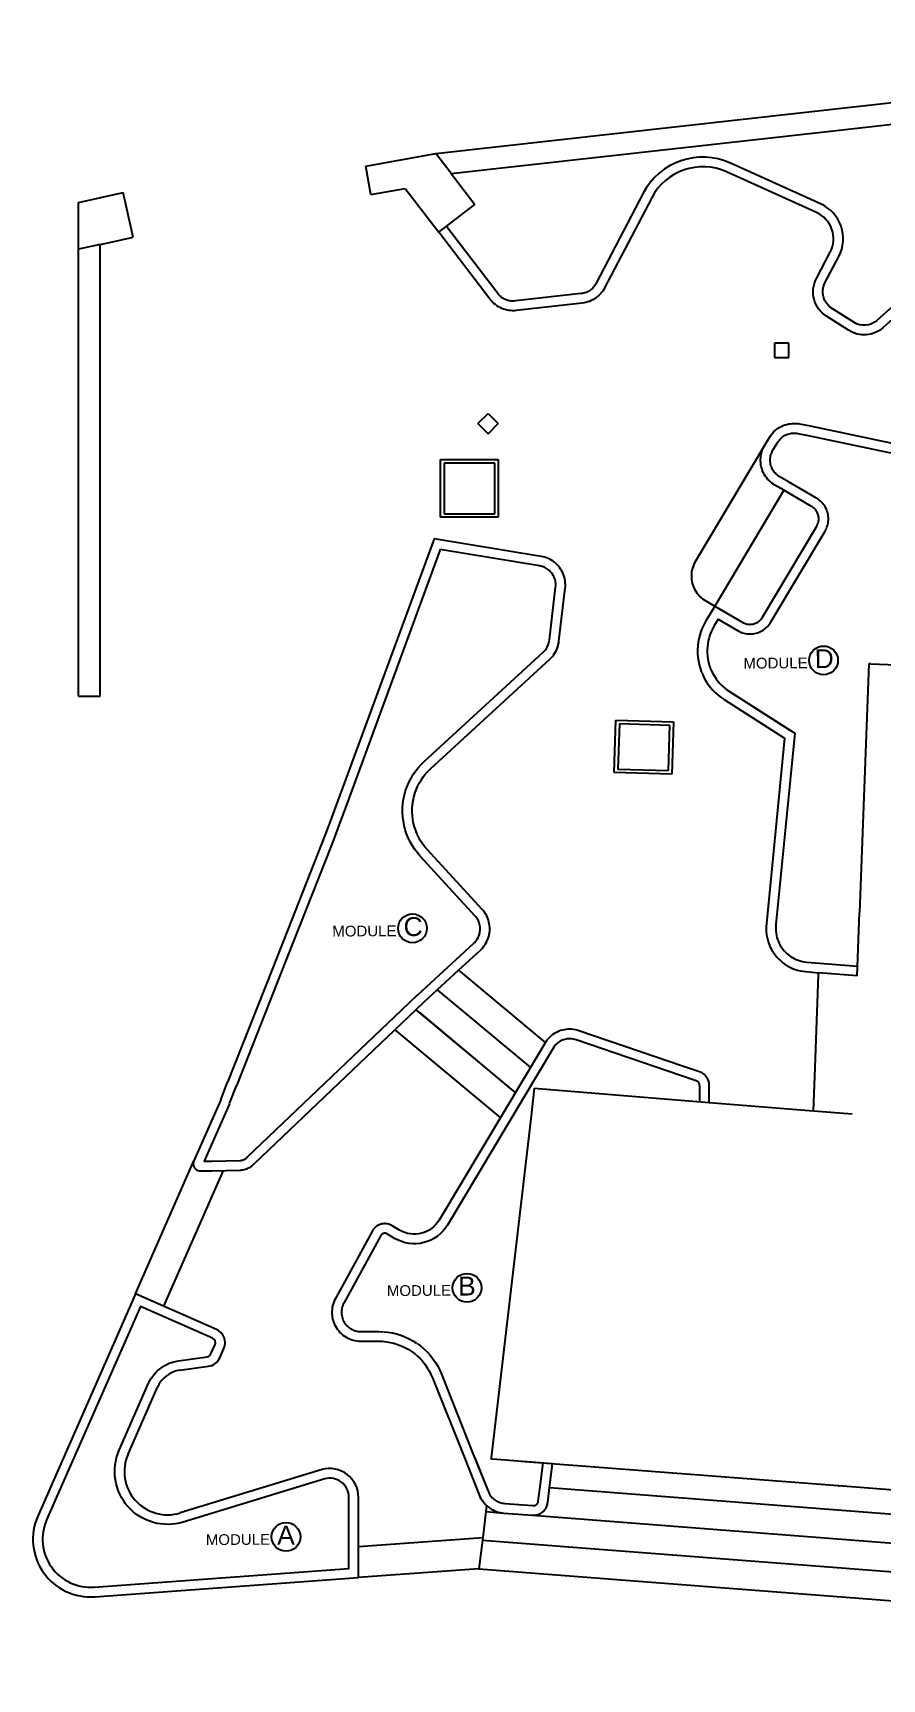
# Model space of a CAD drawing. Header units: inches. Extents: x 438 to 4290, y 203 to 1969.
# Drawn here: x 3495 to 3848, y 1216 to 1901 of the extents above; entities that cross this region are included whole.
import ezdxf

# ---------------------------------------------------------------- set-up
doc = ezdxf.new("R2010")
doc.units = ezdxf.units.IN
doc.layers.add('MODULE', color=3, linetype='Continuous')
doc.styles.get("Standard").update_dxf_attribs({"font": 'arial.ttf'})

msp = doc.modelspace()

# ---------------------------------------------------------------- linework, layer by layer
for p, q in [((3662.46187, 1850.56884), (4111.20638, 1900.78403)), ((3633.22953, 1845.31817), (3662.46187, 1850.56884)), ((3668.84966, 1842.22747), (3662.46187, 1850.56884)), ((3635.351, 1833.50719), (3633.22953, 1845.31817)), ((3668.84966, 1842.22747), (3678.70075, 1829.36362)), ((3513.76169, 1830.20171), (3532.34723, 1834.29515)), ((3513.76169, 1810.74633), (3513.76169, 1830.20171)), ((3533.83694, 1827.53139), (3532.34723, 1834.29515)), ((3635.351, 1833.50719), (3649.63198, 1836.07232)), ((3649.63198, 1836.07232), (3663.61589, 1817.8117)), ((3536.434, 1815.73987), (3533.83694, 1827.53139)), ((3663.61589, 1817.8117), (3676.31893, 1827.53963)), ((3676.31893, 1827.53963), (3678.70075, 1829.36362)), ((3522.76169, 1812.72857), (3513.76169, 1810.74633)), ((3513.76169, 1635.07195), (3513.76169, 1810.74633)), ((3522.76169, 1812.72857), (3527.92413, 1813.86558)), ((3522.76169, 1744.93587), (3522.76169, 1812.72857)), ((3527.92413, 1813.86558), (3536.434, 1815.73987)), ((3522.76169, 1675.01385), (3522.76169, 1744.93587)), ((3799.2055, 1729.0804), (3770.41519, 1680.84602)), ((3807.15637, 1710.41741), (3778.46426, 1662.13602)), ((3661.62643, 1690.08881), (3661.63134, 1690.08801)), ((3769.69523, 1679.43606), (3769.40654, 1678.69855)), ((3770.03193, 1680.15293), (3769.69523, 1679.43606)), ((3770.41519, 1680.84602), (3770.03193, 1680.15293)), ((3522.76169, 1659.70264), (3522.76169, 1675.01385)), ((3768.75392, 1675.60732), (3768.7197, 1674.81204)), ((3768.7197, 1674.81204), (3768.73804, 1674.02426)), ((3768.73804, 1674.02426), (3768.73789, 1674.02025)), ((3768.73789, 1674.02025), (3768.80843, 1673.2354)), ((3768.84011, 1676.39461), (3768.75392, 1675.60732)), ((3768.80843, 1673.2354), (3768.80828, 1673.23139)), ((3768.80828, 1673.23139), (3768.9307, 1672.45289)), ((3768.97805, 1677.17451), (3768.84011, 1676.39461)), ((3768.9307, 1672.45289), (3768.93055, 1672.44888)), ((3768.93055, 1672.44888), (3769.10432, 1671.68016)), ((3769.16714, 1677.9436), (3768.97805, 1677.17451)), ((3769.40654, 1678.69855), (3769.16714, 1677.9436)), ((3769.10432, 1671.68016), (3769.10417, 1671.67615)), ((3769.10417, 1671.67615), (3769.32853, 1670.92056)), ((3769.32853, 1670.92056), (3769.32838, 1670.91655)), ((3769.32838, 1670.91655), (3769.60236, 1670.17741)), ((3769.60236, 1670.17741), (3769.60221, 1670.1734)), ((3769.60236, 1670.17741), (3769.92462, 1669.45393)), ((3769.92462, 1669.45393), (3770.2939, 1668.7533)), ((3770.2939, 1668.7533), (3770.70859, 1668.07854)), ((3770.70859, 1668.07854), (3771.16688, 1667.43261)), ((3771.16688, 1667.43261), (3771.66679, 1666.81832)), ((3771.66664, 1666.81431), (3772.20598, 1666.23433)), ((3771.66679, 1666.81832), (3772.20613, 1666.23834)), ((3772.20598, 1666.23433), (3772.7824, 1665.69119)), ((3772.20613, 1666.23834), (3772.78255, 1665.6952)), ((3772.78255, 1665.6952), (3773.39355, 1665.19127)), ((3773.39355, 1665.19127), (3774.03645, 1664.72874)), ((3522.76169, 1624.72857), (3522.76169, 1659.70264)), ((3774.03645, 1664.72874), (3774.70847, 1664.30962)), ((3774.70847, 1664.30962), (3778.46426, 1662.13602)), ((3778.46426, 1662.13602), (3778.46245, 1662.13297)), ((3842.56118, 1638.13001), (3842.56106, 1638.12661)), ((3843.1827, 1638.10692), (3842.56118, 1638.13001)), ((3513.76169, 1624.72857), (3513.76169, 1635.07195)), ((3513.76169, 1624.72857), (3522.76169, 1624.72857)), ((3807.51317, 1607.207), (3807.51355, 1607.21086)), ((3679.5986, 1523.48654), (3680.02024, 1524.25819)), ((3680.02024, 1524.25819), (3680.22479, 1524.71712)), ((3680.22479, 1524.71712), (3680.40012, 1525.18798)), ((3680.40012, 1525.18798), (3680.54554, 1525.66892)), ((3680.54554, 1525.66892), (3680.68923, 1526.28042)), ((3671.90677, 1510.60618), (3707.96562, 1480.4725)), ((3820.03839, 1466.38573), (3821.61208, 1508.74783)), ((3821.61208, 1508.74783), (3821.64302, 1509.58087)), ((3821.64302, 1509.58087), (3821.64317, 1509.58488)), ((3662.99324, 1502.41651), (3701.73126, 1470.04389)), ((3654.14511, 1494.17908), (3695.49665, 1459.61489)), ((3656.75149, 1496.76882), (3656.76403, 1496.77717)), ((3655.45187, 1493.08329), (3694.18989, 1460.71068)), ((3645.40218, 1485.85021), (3689.26345, 1449.18823)), ((3708.182, 1480.83445), (3707.96562, 1480.4725)), ((3572.90851, 1456.65758), (3575.7775, 1463.94136)), ((3576.63021, 1455.19165), (3579.4992, 1462.47543)), ((3703.34566, 1461.45789), (3702.01364, 1449.99983)), ((3819.50685, 1452.07711), (3820.03839, 1466.38573)), ((3776.1845, 1455.57568), (3819.50685, 1452.07711)), ((3819.50685, 1452.07711), (3835.58685, 1450.77855)), ((3537.43235, 1375.86026), (3561.75658, 1431.25894)), ((3573.98896, 1427.27332), (3549.05885, 1370.75534)), ((3572.51614, 1349.25277), (3574.2279, 1353.15133)), ((3829.82339, 1295.95485), (3697.73086, 1306.13701)), ((3709.76594, 1295.21657), (4276.10654, 1251.52401)), ((3829.82339, 1295.95485), (3829.82299, 1295.94412)), ((3829.83661, 1295.95383), (3829.82299, 1295.94412)), ((3829.82299, 1295.94412), (3830.09292, 1295.93407)), ((3830.09292, 1295.93407), (3829.82339, 1295.95485)), ((4069.72031, 1277.46275), (3830.09292, 1295.93407)), ((3683.24036, 1285.22733), (3681.92217, 1274.49969)), ((3683.54857, 1287.73558), (3683.24036, 1285.22733)), ((3683.24036, 1285.22733), (3690.69271, 1284.65239)), ((3702.58354, 1283.73503), (4275.65979, 1239.52282)), ((3630.22668, 1270.7273), (3681.92217, 1274.49969)), ((3681.77534, 1273.3047), (3680.31031, 1261.38206)), ((3681.92217, 1274.49969), (3681.77534, 1273.3047)), ((3681.77534, 1273.3047), (4275.21303, 1227.52163)), ((3680.31031, 1261.38206), (3630.22668, 1257.79509)), ((3680.31031, 1261.38206), (4274.76627, 1215.52044))]:
    msp.add_line(p, q)
at = {"color": 252, "true_color": 0x939598}
for p, q in [((3803.33863, 1771.69289), (3803.33863, 1765.69289)), ((3809.33863, 1771.69289), (3803.33863, 1771.69289)), ((3809.33863, 1765.69289), (3809.33863, 1771.69289)), ((3803.33863, 1765.69289), (3809.33863, 1765.69289)), ((3679.91679, 1738.14631), (3684.15944, 1742.38895)), ((3684.15944, 1742.38895), (3688.40208, 1738.14631)), ((3679.91679, 1738.14631), (3684.15944, 1733.90367)), ((3684.15944, 1733.90367), (3688.40208, 1738.14631)), ((3664.40208, 1699.14631), (3664.40208, 1723.14631)), ((3664.40208, 1723.14631), (3688.40208, 1723.14631)), ((3686.90208, 1721.64631), (3665.90208, 1721.64631)), ((3665.90208, 1721.64631), (3665.90208, 1700.64631)), ((3686.90208, 1700.64631), (3686.90208, 1721.64631)), ((3688.40208, 1723.14631), (3688.40208, 1699.14631)), ((3665.90208, 1700.64631), (3686.90208, 1700.64631)), ((3688.40208, 1699.14631), (3664.40208, 1699.14631)), ((3736.62795, 1592.91563), (3737.30972, 1614.71438)), ((3737.30972, 1614.71438), (3761.29799, 1613.96413)), ((3738.7621, 1613.16822), (3738.17411, 1594.36801)), ((3759.75184, 1612.51176), (3738.7621, 1613.16822)), ((3759.16385, 1593.71154), (3759.75184, 1612.51176)), ((3761.29799, 1613.96413), (3760.61622, 1592.16538)), ((3760.61622, 1592.16538), (3736.62795, 1592.91563)), ((3738.17411, 1594.36801), (3759.16385, 1593.71154))]:
    msp.add_line(p, q, dxfattribs=at)
for points in [[(4036.1232, 1883.32594), (4019.24081, 1842.55164, -0.315247358), (4011.50303, 1837.61954), (3960.69564, 1839.82098, -0.160514719), (3956.01204, 1841.59255), (3944.2781, 1851.07999, 0.36775382), (3923.55217, 1850.56432), (3845.92278, 1781.13706, -0.336846354), (3836.27297, 1780.36476), (3827.08165, 1786.25552, -0.388514656), (3824.30772, 1796.69525), (3830.05131, 1807.68944, 0.430967693), (3822.46068, 1829.67761), (3785.05692, 1846.58618)], [(3785.05692, 1846.58618, 0.397655593), (3748.70569, 1834.0372), (3729.1329, 1796.57169), (3728.84449, 1796.06092), (3728.55913, 1795.62462), (3728.24595, 1795.20784), (3727.90628, 1794.81234), (3727.54157, 1794.43982), (3727.15336, 1794.09185), (3726.74331, 1793.76991), (3726.31315, 1793.47537), (3725.86472, 1793.20948), (3725.39992, 1792.97336), (3724.92072, 1792.76804), (3724.42917, 1792.59436), (3723.92734, 1792.45308), (3723.41737, 1792.3448), (3722.83688, 1792.2606), (3695.50974, 1789.20265), (3694.9331, 1789.15684), (3694.41903, 1789.14913), (3693.90552, 1789.17446), (3693.39471, 1789.23273), (3692.88869, 1789.32371), (3692.38956, 1789.44701), (3691.89939, 1789.60212), (3691.4202, 1789.7884), (3690.95396, 1790.00509), (3690.50261, 1790.25128), (3690.06802, 1790.52596), (3689.65196, 1790.828), (3689.25617, 1791.15615), (3688.88229, 1791.50905), (3688.53185, 1791.88524), (3688.16557, 1792.33296), (3666.79165, 1820.24368)], [(3711.51971, 1478.62211), (3667.21631, 1404.51311, -0.414213562), (3645.27335, 1398.98984), (3642.26265, 1400.78969), (3642.09799, 1400.88122), (3642.09311, 1400.88355), (3641.98467, 1400.9352), (3641.97706, 1400.93826), (3641.97502, 1400.93923), (3641.95608, 1400.94668), (3641.86819, 1400.98196), (3641.85773, 1400.98542), (3641.85337, 1400.98713), (3641.82601, 1400.99589), (3641.749, 1401.02132), (3641.7356, 1401.02482), (3641.72886, 1401.02698), (3641.69759, 1401.03478), (3641.62757, 1401.05311), (3641.61118, 1401.05632), (3641.602, 1401.0586), (3641.56904, 1401.06456), (3641.50439, 1401.07721), (3641.48497, 1401.07976), (3641.47335, 1401.08186), (3641.43999, 1401.08566), (3641.37994, 1401.09353), (3641.35749, 1401.09505), (3641.34338, 1401.09666)]]:
    msp.add_lwpolyline(points, format="xyb")
for points in [[(3824.57854, 1703.17343), (3824.33217, 1703.61649), (3823.98972, 1704.14973), (3823.61419, 1704.66022), (3823.20708, 1705.14589), (3822.77003, 1705.60482), (3822.3048, 1706.03514), (3821.81324, 1706.43514), (3821.29735, 1706.8032), (3820.81643, 1707.10226), (3809.16689, 1713.87542), (3805.54323, 1715.98225), (3805.06024, 1716.2839), (3804.64879, 1716.57862), (3804.2568, 1716.89878), (3803.88584, 1717.24309), (3803.5374, 1717.61017), (3803.21288, 1717.99855), (3802.91358, 1718.40669), (3802.64068, 1718.83293), (3802.39529, 1719.27558), (3802.1784, 1719.73287), (3801.99085, 1720.20296), (3801.83342, 1720.68397), (3801.70673, 1721.17398), (3801.61128, 1721.67102), (3801.54746, 1722.17309), (3801.51552, 1722.6782), (3801.5156, 1723.18432), (3801.54768, 1723.68943), (3801.61165, 1724.19149), (3801.70725, 1724.68849), (3801.83409, 1725.17846), (3801.99167, 1725.65943), (3802.17935, 1726.12946), (3802.39638, 1726.58668), (3802.67262, 1727.08464), (3804.57445, 1730.2709), (3804.887, 1730.7582), (3805.19206, 1731.17255), (3805.52314, 1731.56643), (3805.87886, 1731.9382), (3806.25774, 1732.28633), (3806.65823, 1732.60938), (3807.07866, 1732.90601), (3807.51729, 1733.17499), (3807.97232, 1733.4152), (3808.44184, 1733.62567), (3808.92393, 1733.8055), (3809.41658, 1733.95397), (3809.91776, 1734.07045), (3810.4254, 1734.15446), (3810.93738, 1734.20566), (3811.4516, 1734.22383), (3811.96592, 1734.2089), (3812.47822, 1734.16093), (3813.04995, 1734.07001), (3817.3351, 1733.2464), (3946.65319, 1705.93754)], [(3825.73839, 1698.04297), (3825.74601, 1698.80324), (3825.70554, 1699.43568), (3825.6251, 1700.06429), (3825.50501, 1700.68654), (3825.34576, 1701.29994), (3825.14797, 1701.90203), (3824.91246, 1702.49037), (3824.57854, 1703.17343)], [(3779.88291, 1656.69342), (3788.17508, 1651.89447), (3788.68973, 1651.6185), (3789.28029, 1651.34959), (3789.88704, 1651.11953), (3790.50743, 1650.9293), (3791.13885, 1650.7797), (3791.77864, 1650.67135), (3792.42411, 1650.60472), (3793.07254, 1650.58008), (3793.72121, 1650.59754), (3794.36738, 1650.65703), (3795.00833, 1650.75828), (3795.64137, 1650.90089), (3796.26383, 1651.08424), (3796.87309, 1651.30757), (3797.46658, 1651.56994), (3798.04182, 1651.87023), (3798.59637, 1652.2072), (3799.1279, 1652.57941), (3799.63418, 1652.98531), (3800.11308, 1653.42318), (3800.56258, 1653.89118), (3800.98078, 1654.38734), (3801.36593, 1654.90958), (3801.68134, 1655.40104), (3824.36839, 1693.4102), (3824.64503, 1693.90894), (3824.91672, 1694.48148), (3825.15161, 1695.07008), (3825.34875, 1695.67238), (3825.50735, 1696.28594), (3825.62678, 1696.90833), (3825.70655, 1697.53702), (3825.73839, 1698.04297)], [(3680.25399, 1524.78257), (3680.43191, 1525.26038), (3680.57733, 1525.74132), (3680.69227, 1526.23045), (3680.77626, 1526.72583), (3680.82899, 1527.2255), (3680.85024, 1527.7275), (3680.83992, 1528.22984), (3680.79808, 1528.73055), (3680.72488, 1529.22763), (3680.62062, 1529.71914), (3680.4857, 1530.20314), (3680.32066, 1530.67771), (3680.12614, 1531.14097), (3679.90292, 1531.59111), (3679.65187, 1532.02635), (3679.37399, 1532.44496), (3679.07038, 1532.8453), (3678.70116, 1533.2734), (3655.90957, 1558.07946), (3654.75733, 1559.41899), (3653.6558, 1560.88335), (3652.6524, 1562.41662), (3651.75143, 1564.01223), (3650.95674, 1565.66335), (3650.27175, 1567.36291), (3649.69938, 1569.10363), (3649.24208, 1570.87806), (3648.90181, 1572.6786), (3648.68004, 1574.49754), (3648.5777, 1576.32709), (3648.59524, 1578.15941), (3648.73259, 1579.98667), (3648.98914, 1581.80103), (3649.36382, 1583.59472), (3649.855, 1585.36007), (3650.46019, 1587.08837), (3651.14566, 1588.70217), (3651.97236, 1590.33886), (3652.90371, 1591.91693), (3653.93628, 1593.4307), (3655.06564, 1594.87371), (3656.28697, 1596.23976), (3657.54827, 1597.47714), (3707.06689, 1642.97441), (3707.48207, 1643.38137), (3707.82694, 1643.76615), (3708.14625, 1644.17239), (3708.43867, 1644.5984), (3708.70296, 1645.04241), (3708.93803, 1645.50256), (3708.96645, 1645.56836), (3708.9692, 1645.57373), (3709.17703, 1646.05588), (3709.3485, 1646.53593), (3709.49053, 1647.03274), (3709.60018, 1647.53768), (3709.6866, 1648.11259), (3712.25933, 1670.01913), (3712.30795, 1670.5889), (3712.31891, 1671.09704), (3712.29757, 1671.60484), (3712.24403, 1672.11026), (3712.15849, 1672.61126), (3712.0413, 1673.10582), (3711.89294, 1673.59193), (3711.714, 1674.06764), (3711.50521, 1674.53102), (3711.2674, 1674.98021), (3711.00155, 1675.41339), (3710.70872, 1675.8288), (3710.3901, 1676.22478), (3710.04697, 1676.59972), (3709.68072, 1676.95211), (3709.29282, 1677.28052), (3708.88485, 1677.58364), (3708.45845, 1677.86023), (3708.01534, 1678.10918), (3707.55732, 1678.32948), (3707.08623, 1678.52024), (3706.60397, 1678.6807), (3706.1125, 1678.81021), (3705.55139, 1678.9205), (3664.26853, 1685.68051), (3628.54446, 1588.42031), (3628.14105, 1587.35965), (3622.91691, 1573.13672), (3622.78328, 1572.73526), (3620.58567, 1566.75217)], [(3779.88291, 1656.69342), (3778.13925, 1653.7593), (3777.48905, 1652.58073), (3776.94302, 1651.42096), (3776.47241, 1650.2286), (3776.07916, 1649.00853), (3775.76488, 1647.76578), (3775.53087, 1646.50544), (3775.37809, 1645.2327), (3775.30717, 1643.95279), (3775.30718, 1643.95165), (3775.30703, 1643.94901), (3775.31842, 1642.66489), (3775.41235, 1641.38313), (3775.58842, 1640.11007), (3775.84588, 1638.851), (3776.18366, 1637.61112), (3776.60036, 1636.39556), (3777.09538, 1635.20657), (3777.65082, 1634.07852), (3778.28958, 1632.96713), (3778.99824, 1631.89895), (3779.77388, 1630.87836), (3780.61331, 1629.90957), (3781.51309, 1628.99654), (3782.46951, 1628.14304), (3783.47865, 1627.35257), (3784.58929, 1626.59213), (3811.73376, 1609.25778), (3803.91795, 1529.65428), (3803.8359, 1528.66205), (3803.83585, 1528.65922), (3803.82517, 1528.53011)], [(3712.86633, 1644.50967), (3713.12711, 1645.23977), (3713.3402, 1645.98518), (3713.50472, 1646.74279), (3713.61997, 1647.50945)], [(3777.02805, 1635.34763), (3777.65096, 1634.08253), (3778.28973, 1632.97114), (3778.99839, 1631.90296), (3779.77403, 1630.88238), (3780.61346, 1629.91358), (3781.51324, 1629.00056), (3782.46966, 1628.14705), (3783.4788, 1627.35658), (3784.58944, 1626.59614), (3809.6664, 1610.5821)], [(3620.53422, 1566.65486), (3618.68467, 1561.95923), (3597.98699, 1509.41209), (3579.4992, 1462.47543)], [(3803.83811, 1528.78665), (3803.81934, 1527.75974), (3803.86088, 1526.85961), (3803.96024, 1525.96404), (3804.117, 1525.07675), (3804.33052, 1524.20143), (3804.59988, 1523.34172), (3804.92532, 1522.49767), (3805.29092, 1521.70216), (3805.71745, 1520.91195), (3806.19377, 1520.15071), (3806.71792, 1519.42158), (3807.28774, 1518.72755), (3807.90089, 1518.07149), (3808.55485, 1517.4561), (3809.24691, 1516.8839), (3809.97424, 1516.35725), (3810.73384, 1515.87831), (3811.52259, 1515.44907), (3812.33723, 1515.07129), (3813.17442, 1514.74651), (3814.03071, 1514.47608), (3814.90258, 1514.26112), (3815.78644, 1514.10249), (3816.74244, 1513.9936), (3837.87596, 1512.27093)], [(3576.57102, 1455.04946), (3573.27673, 1447.54668), (3566.05065, 1431.08922), (3569.06437, 1431.15953), (3580.95544, 1431.43694), (3581.27079, 1431.45427), (3581.52163, 1431.48404), (3581.77008, 1431.52958), (3582.01517, 1431.59073), (3582.2559, 1431.66723), (3582.49132, 1431.75878), (3582.72219, 1431.8658), (3582.92567, 1431.97599), (3582.93015, 1431.9788), (3582.9425, 1431.9855), (3583.15645, 1432.11977), (3583.3615, 1432.26729), (3583.38562, 1432.28707), (3583.98564, 1432.85868), (3583.99591, 1432.86847), (3584.07366, 1432.95066), (3651.38609, 1497.07526), (3654.77077, 1500.2997), (3654.87656, 1500.391), (3660.28694, 1505.362), (3669.20047, 1513.55168), (3678.18722, 1521.80862), (3678.59128, 1522.20399), (3678.92764, 1522.57724), (3679.23989, 1522.97088), (3679.5986, 1523.48654)], [(3714.71705, 1481.32252), (3714.14172, 1481.02018), (3713.69821, 1480.74896), (3713.27325, 1480.44951), (3712.86865, 1480.12307), (3712.48611, 1479.77105), (3712.12724, 1479.39491), (3711.79358, 1478.99626), (3711.51971, 1478.62211)], [(3771.68784, 1463.94593), (3771.5986, 1464.04139), (3771.50339, 1464.13075), (3771.40255, 1464.21369), (3771.2965, 1464.28987), (3771.18571, 1464.35897), (3771.07064, 1464.42067), (3770.95178, 1464.47473), (3770.76847, 1464.54405), (3764.21437, 1466.7803), (3720.73518, 1481.61538), (3720.17575, 1481.78617), (3719.66973, 1481.90535), (3719.15704, 1481.99139), (3718.63983, 1482.04395), (3718.12031, 1482.0628), (3717.60066, 1482.04785), (3717.08308, 1481.99918), (3716.56975, 1481.91698), (3716.06285, 1481.80161), (3715.56451, 1481.65355), (3715.07684, 1481.47343), (3714.48308, 1481.20911)], [(3772.11449, 1463.14643), (3772.0766, 1463.2715), (3772.03066, 1463.39372), (3771.97684, 1463.51268), (3771.91536, 1463.62788), (3771.84648, 1463.73881), (3771.77051, 1463.845), (3771.68784, 1463.94593)], [(3772.1845, 1455.57568), (3772.1845, 1462.56471), (3772.1781, 1462.76059), (3772.16531, 1462.89053), (3772.14407, 1463.01936), (3772.11449, 1463.14643)], [(3641.27138, 1401.10088), (3641.25471, 1401.10201), (3641.22925, 1401.10213), (3641.21287, 1401.10292), (3641.18104, 1401.10236), (3641.12919, 1401.1026), (3641.10079, 1401.10095), (3641.08215, 1401.10063), (3641.05185, 1401.09811), (3641.00388, 1401.09532), (3640.97262, 1401.09152), (3640.95187, 1401.08979), (3640.92343, 1401.08554), (3640.87928, 1401.08017), (3640.84527, 1401.07385), (3640.82257, 1401.07046), (3640.79624, 1401.06474), (3640.75587, 1401.05724), (3640.71924, 1401.04802), (3640.69481, 1401.04271), (3640.67078, 1401.03582), (3640.63415, 1401.0266), (3640.59504, 1401.0141), (3640.56914, 1401.00667), (3640.54754, 1400.99891), (3640.51459, 1400.98838), (3640.47317, 1400.9722), (3640.4461, 1400.96248), (3640.427, 1400.95418), (3640.39767, 1400.94273), (3640.3541, 1400.92247), (3640.32621, 1400.91035), (3640.30964, 1400.90181), (3640.28384, 1400.88982), (3640.23828, 1400.86506), (3640.20999, 1400.85048), (3640.19593, 1400.84203), (3640.17357, 1400.82987), (3640.12616, 1400.8001), (3640.09793, 1400.78314), (3640.08633, 1400.77509), (3640.06727, 1400.76312), (3640.0181, 1400.72775), (3639.99051, 1400.70861), (3639.98128, 1400.70127), (3639.96537, 1400.68983), (3639.91442, 1400.64808), (3639.8882, 1400.62722), (3639.88121, 1400.62087), (3639.86828, 1400.61028), (3639.81529, 1400.56098), (3639.79143, 1400.53931), (3639.78652, 1400.53422), (3639.77638, 1400.52479), (3639.72058, 1400.46594), (3639.70062, 1400.44526), (3639.6976, 1400.44169), (3639.69002, 1400.4337), (3639.62931, 1400.36101), (3639.61616, 1400.34548), (3639.61481, 1400.34366), (3639.60955, 1400.33736), (3639.5368, 1400.23822), (3639.53529, 1400.23617), (3639.47649, 1400.14447), (3624.16771, 1372.06249), (3623.89794, 1371.52573), (3623.69054, 1371.03374), (3623.51642, 1370.52901), (3623.37637, 1370.01378), (3623.27101, 1369.49036), (3623.20081, 1368.96108), (3623.16608, 1368.42828), (3623.16697, 1367.89436), (3623.20349, 1367.36169), (3623.27546, 1366.83265), (3623.38258, 1366.30958), (3623.52435, 1365.79483), (3623.70016, 1365.29068), (3623.90921, 1364.79939), (3624.21096, 1364.20397)], [(3624.08236, 1364.438), (3624.42317, 1363.86405), (3624.7258, 1363.42417), (3625.0571, 1363.00547), (3625.4156, 1362.60981), (3625.7997, 1362.23894), (3626.20768, 1361.89454), (3626.63774, 1361.57812), (3627.08795, 1361.29109), (3627.55631, 1361.03475), (3628.04073, 1360.81023), (3628.53905, 1360.61853), (3629.04905, 1360.46051), (3629.56846, 1360.33686), (3630.09496, 1360.24815), (3630.6262, 1360.19476), (3631.2266, 1360.17471), (3638.73485, 1360.17471), (3640.3995, 1360.11923)], [(3640.6654, 1360.10148), (3642.38901, 1359.92863), (3644.22877, 1359.61928), (3646.04384, 1359.18812), (3647.82617, 1358.63706), (3649.56785, 1357.96855), (3651.26116, 1357.18555), (3652.89857, 1356.29153), (3654.36032, 1355.36201)], [(3654.58031, 1355.2116), (3655.97692, 1354.18682), (3657.4042, 1352.98546), (3658.74831, 1351.69173), (3660.0033, 1350.31137), (3661.16359, 1348.85051), (3662.22403, 1347.31564), (3663.17992, 1345.71356), (3664.02701, 1344.05139), (3664.72876, 1342.41304), (3677.87134, 1309.47597)], [(3654.58031, 1355.2116), (3655.97692, 1354.18682), (3657.4042, 1352.98546), (3658.74831, 1351.69173), (3660.0033, 1350.31137), (3661.16359, 1348.85051), (3662.22403, 1347.31564), (3663.17992, 1345.71356), (3664.02701, 1344.05139), (3664.72876, 1342.41304), (3677.87134, 1309.47597)], [(3677.87134, 1309.47597), (3684.16114, 1293.71286), (3684.39749, 1293.17266), (3684.63855, 1292.70733), (3684.90956, 1292.25878), (3685.20937, 1291.82894), (3685.53669, 1291.41966), (3685.89011, 1291.0327), (3686.26811, 1290.66971), (3686.66907, 1290.33226), (3687.09127, 1290.02179), (3687.5329, 1289.73963), (3687.99205, 1289.48701), (3688.46677, 1289.265), (3688.95501, 1289.07455), (3689.45467, 1288.91649), (3689.96361, 1288.79149), (3690.47964, 1288.70009), (3691.06574, 1288.6355), (3702.82509, 1287.72828), (3703.15633, 1287.71375)], [(3678.59964, 1307.65073), (3684.16114, 1293.71286), (3684.39749, 1293.17266), (3684.63855, 1292.70733), (3684.90956, 1292.25878), (3685.20937, 1291.82894), (3685.53669, 1291.41966), (3685.89011, 1291.0327), (3686.26811, 1290.66971), (3686.66907, 1290.33226), (3687.09127, 1290.02179), (3687.5329, 1289.73963), (3687.99205, 1289.48701), (3688.46677, 1289.265), (3688.95501, 1289.07455), (3689.45467, 1288.91649), (3689.96361, 1288.79149), (3690.47964, 1288.70009), (3691.06574, 1288.6355), (3702.82509, 1287.72828), (3703.02375, 1287.71956)], [(3704.45745, 1288.30431), (3704.54806, 1288.40112), (3704.63199, 1288.50363), (3704.70894, 1288.61148), (3704.77857, 1288.72419), (3704.84057, 1288.84126), (3704.89469, 1288.96219), (3704.94066, 1289.08644), (3704.9783, 1289.21347), (3705.00744, 1289.34271), (3705.03823, 1289.53917), (3705.7958, 1295.70441), (3707.01216, 1305.60338)], [(3703.02364, 1287.71956), (3703.1562, 1287.72254), (3703.28816, 1287.7343), (3703.41906, 1287.75477), (3703.54831, 1287.78387), (3703.67534, 1287.82148), (3703.7996, 1287.86742), (3703.92055, 1287.9215), (3704.03764, 1287.98347), (3704.15037, 1288.05307), (3704.25824, 1288.12999), (3704.36078, 1288.21388), (3704.45761, 1288.30447)]]:
    msp.add_lwpolyline(points)
msp.add_lwpolyline([(3557.26507, 1280.86408, -0.641467333), (3530.68534, 1310.74629), (3542.93044, 1338.63463, -0.260893539), (3555.40729, 1348.05388), (3567.29402, 1349.68348, 0.260893539), (3568.85363, 1350.86089), (3570.56539, 1354.75945, 0.414213562), (3569.5382, 1357.39476), (3539.48674, 1370.58963), (3534.39146, 1358.98509), (3500.48744, 1281.76833, 0.565074789), (3520.25557, 1253.78077), (3626.22668, 1261.51383), (3626.22668, 1291.15357, 0.492568554), (3616.17048, 1298.88481)], format="xyb", close=True)
for centre in [(3823.73119, 1639.57344), (3652.69219, 1528.03472), (3675.40036, 1378.3913), (3600.08011, 1274.72565)]:
    msp.add_circle(centre, 5.9899)
at = {"layer": 'MODULE'}
for p, q in [((3824.04845, 1859.59445), (4040.66284, 1883.83393)), ((3668.84966, 1842.22747), (3824.04845, 1859.59445)), ((3842.56114, 1638.12661), (3838.70946, 1534.66138)), ((3843.1827, 1638.10692), (3854.18924, 1637.75826)), ((3837.72716, 1508.27382), (3838.70946, 1534.66138)), ((3837.72716, 1508.27382), (3821.64317, 1509.58488)), ((3703.34566, 1461.45789), (3776.1845, 1455.57568)), ((3702.01364, 1449.99983), (3685.45797, 1307.58772)), ((3537.43235, 1375.86026), (3496.82493, 1283.37644)), ((3571.14632, 1361.05726), (3537.43235, 1375.86026)), ((3555.95058, 1344.09095), (3567.83732, 1345.72055)), ((3534.34784, 1309.13817), (3546.59294, 1337.02651)), ((3615.06383, 1302.72925), (3556.0949, 1284.68909)), ((3685.42625, 1307.08549), (3685.45797, 1307.58772)), ((3685.42625, 1307.08549), (3685.43069, 1307.12372)), ((3685.92156, 1307.04731), (3685.42625, 1307.08549)), ((3685.43069, 1307.12372), (3685.42868, 1307.12388)), ((3710.9823, 1305.11554), (3685.92156, 1307.04731)), ((3630.22668, 1257.79509), (3630.22668, 1291.15357)), ((3520.54669, 1249.79138), (3630.22668, 1257.79509))]:
    msp.add_line(p, q, dxfattribs=at)
for points in [[(4040.66284, 1883.83393), (4022.93655, 1841.02144, -0.315247358), (4011.32987, 1833.62329), (3960.52249, 1835.82473, -0.160514719), (3953.49709, 1838.48209), (3941.76314, 1847.96952, 0.36775382), (3926.2187, 1847.58277), (3848.58931, 1778.15551, -0.336846354), (3834.1146, 1776.99706), (3824.92328, 1782.88782, -0.388514656), (3820.76237, 1798.54742), (3826.50597, 1809.5416, 0.430967693), (3820.81299, 1826.03273), (3783.40924, 1842.9413)], [(3783.40924, 1842.9413, 0.397655593), (3752.25104, 1832.18504), (3732.64806, 1794.66174), (3732.26346, 1793.98061), (3731.8353, 1793.32598), (3731.3654, 1792.70064), (3730.85577, 1792.10725), (3730.30855, 1791.54831), (3729.72608, 1791.02622), (3729.11084, 1790.54318), (3728.46544, 1790.10125), (3727.79261, 1789.7023), (3727.09522, 1789.34804), (3726.37623, 1789.03997), (3725.6387, 1788.77939), (3724.88576, 1788.56741), (3724.12061, 1788.40494), (3723.34651, 1788.29266), (3695.89067, 1785.22032), (3695.1217, 1785.15921), (3694.35039, 1785.14765), (3693.57994, 1785.18566), (3692.81352, 1785.27309), (3692.0543, 1785.40959), (3691.30542, 1785.59458), (3690.56997, 1785.82731), (3689.85099, 1786.1068), (3689.15146, 1786.43192), (3688.47426, 1786.80131), (3687.82219, 1787.21344), (3687.19795, 1787.66662), (3686.60412, 1788.15896), (3686.04314, 1788.68845), (3685.51735, 1789.25288), (3685.0289, 1789.84993), (3663.61589, 1817.8117)], [(3708.182, 1480.83445), (3663.78303, 1406.56557, -0.414213562), (3647.32581, 1402.42312), (3644.26117, 1404.25521), (3643.93173, 1404.43836), (3643.92449, 1404.44181), (3643.91776, 1404.44554), (3643.80885, 1404.49689), (3643.59144, 1404.60046), (3643.57653, 1404.60644), (3643.56264, 1404.613), (3643.43404, 1404.66365), (3643.24164, 1404.74088), (3643.21874, 1404.74844), (3643.19732, 1404.75688), (3643.06269, 1404.79996), (3642.88372, 1404.85905), (3642.85257, 1404.86721), (3642.82337, 1404.87655), (3642.6879, 1404.91032), (3642.51908, 1404.95452), (3642.47954, 1404.96226), (3642.4424, 1404.97151), (3642.30891, 1404.99564), (3642.14917, 1405.0269), (3642.10117, 1405.0332), (3642.05603, 1405.04136), (3641.92638, 1405.05612), (3641.77544, 1405.07592), (3641.719, 1405.07974), (3641.66593, 1405.08578), (3641.54146, 1405.09175)]]:
    msp.add_lwpolyline(points, format="xyb", dxfattribs=at)
for points in [[(3821.0827, 1701.22945), (3820.89794, 1701.56169), (3820.69251, 1701.88158), (3820.46724, 1702.18781), (3820.22302, 1702.47915), (3819.96085, 1702.75445), (3819.68176, 1703.01259), (3819.38689, 1703.25254), (3819.07742, 1703.47334), (3818.75458, 1703.67409), (3807.15637, 1710.41741), (3803.47799, 1712.55606), (3802.83392, 1712.95832), (3802.21658, 1713.40051), (3801.62845, 1713.88087), (3801.07187, 1714.39746), (3800.54909, 1714.94822), (3800.06218, 1715.53094), (3799.61311, 1716.14329), (3799.20367, 1716.78282), (3798.83549, 1717.44697), (3798.51006, 1718.13307), (3798.22868, 1718.83838), (3797.99247, 1719.56008), (3797.80238, 1720.29527), (3797.65917, 1721.04101), (3797.56342, 1721.79432), (3797.5155, 1722.55217), (3797.51562, 1723.31154), (3797.56376, 1724.06939), (3797.65974, 1724.82266), (3797.80317, 1725.56836), (3797.99347, 1726.3035), (3798.2299, 1727.02513), (3798.51149, 1727.73035), (3798.83712, 1728.41636), (3799.2055, 1729.0804), (3801.17275, 1732.37627), (3801.58954, 1733.0261), (3802.04725, 1733.64778), (3802.544, 1734.23875), (3803.07771, 1734.79655), (3803.64619, 1735.31888), (3804.24707, 1735.80358), (3804.87788, 1736.24863), (3805.536, 1736.65221), (3806.21871, 1737.01263), (3806.92318, 1737.3284), (3807.6465, 1737.59823), (3808.38567, 1737.82098), (3809.13764, 1737.99575), (3809.89929, 1738.1218), (3810.66746, 1738.19862), (3811.43899, 1738.22588), (3812.21067, 1738.20348), (3812.97931, 1738.13151), (3813.74174, 1738.01026), (3818.12589, 1737.16763), (3947.41801, 1709.86425)], [(3821.74628, 1698.29416), (3821.74608, 1698.67433), (3821.7218, 1699.05372), (3821.67355, 1699.4308), (3821.60151, 1699.80408), (3821.50597, 1700.17205), (3821.38733, 1700.53322), (3821.24605, 1700.88616), (3821.0827, 1701.22945)], [(3778.46426, 1662.13602), (3790.1225, 1655.389), (3790.46556, 1655.20505), (3790.81982, 1655.04373), (3791.18379, 1654.90573), (3791.55594, 1654.79161), (3791.93472, 1654.70187), (3792.31851, 1654.63688), (3792.70571, 1654.59691), (3793.09469, 1654.58213), (3793.48381, 1654.5926), (3793.87143, 1654.62828), (3794.25592, 1654.68903), (3794.63566, 1654.77457), (3795.00906, 1654.88456), (3795.37453, 1655.01853), (3795.73056, 1655.17591), (3796.07562, 1655.35605), (3796.40829, 1655.55819), (3796.72714, 1655.78147), (3797.03084, 1656.02496), (3797.31812, 1656.28762), (3797.58776, 1656.56837), (3797.83863, 1656.866), (3798.06968, 1657.17928), (3798.27992, 1657.50687), (3820.90122, 1695.40589), (3821.08562, 1695.73834), (3821.24861, 1696.08179), (3821.38951, 1696.43488), (3821.50777, 1696.79619), (3821.60291, 1697.16425), (3821.67455, 1697.53761), (3821.72241, 1697.91475), (3821.74628, 1698.29416)], [(3683.93192, 1523.21005), (3683.96127, 1523.27589), (3684.22433, 1523.98236), (3684.44252, 1524.70395), (3684.61496, 1525.43782), (3684.74099, 1526.18107), (3684.8201, 1526.93077), (3684.85197, 1527.68395), (3684.83649, 1528.43765), (3684.77372, 1529.18889), (3684.6639, 1529.93471), (3684.50747, 1530.67216), (3684.30504, 1531.39833), (3684.05741, 1532.11036), (3683.76556, 1532.80543), (3683.43065, 1533.48081), (3683.05399, 1534.13382), (3682.63706, 1534.7619), (3682.18153, 1535.36255), (3681.68918, 1535.93342), (3658.89935, 1560.73756), (3657.87519, 1561.92819), (3656.93109, 1563.18326), (3656.0711, 1564.49739), (3655.2989, 1565.86495), (3654.61779, 1567.28009), (3654.0307, 1568.73674), (3653.54013, 1570.22868), (3653.14819, 1571.7495), (3652.85656, 1573.2927), (3652.66648, 1574.85167), (3652.57877, 1576.41974), (3652.59381, 1577.99018), (3652.71152, 1579.55628), (3652.93141, 1581.11133), (3653.25253, 1582.64866), (3653.67351, 1584.1617), (3654.19255, 1585.64397), (3654.77564, 1587.01672), (3655.48371, 1588.41856), (3656.28195, 1589.77109), (3657.16694, 1591.06851), (3658.1349, 1592.30527), (3659.18167, 1593.47608), (3660.30277, 1594.57593), (3709.82077, 1640.07263), (3710.37442, 1640.61533), (3710.89187, 1641.19264), (3711.37096, 1641.80217), (3711.8097, 1642.44136), (3712.20624, 1643.10754), (3712.55894, 1643.79794), (3712.58736, 1643.86374), (3712.59073, 1643.87034), (3712.86633, 1644.50967), (3712.89812, 1644.58207), (3713.1589, 1645.31217), (3713.37199, 1646.05758), (3713.53651, 1646.8152), (3713.65176, 1647.58185), (3716.23944, 1669.6157), (3716.30427, 1670.37551), (3716.32072, 1671.1379), (3716.28871, 1671.8998), (3716.20837, 1672.65812), (3716.08003, 1673.40981), (3715.9042, 1674.15183), (3715.6816, 1674.88119), (3715.41313, 1675.59493), (3715.09986, 1676.29018), (3714.74306, 1676.96413), (3714.34418, 1677.61406), (3713.90483, 1678.23734), (3713.42677, 1678.83146), (3712.91195, 1679.39401), (3712.36243, 1679.92273), (3711.78044, 1680.41547), (3711.16833, 1680.87026), (3710.52857, 1681.28525), (3709.86374, 1681.65877), (3709.17653, 1681.9893), (3708.46972, 1682.27552), (3707.74615, 1682.51627), (3707.00875, 1682.71058), (3706.2605, 1682.85766), (3661.65332, 1690.16201), (3624.79762, 1589.8209), (3624.39421, 1588.76024), (3619.14103, 1574.45827), (3619.0074, 1574.0568), (3616.83093, 1568.1313)], [(3778.46245, 1662.13297), (3774.66786, 1655.74765), (3773.92473, 1654.40063), (3773.26942, 1653.00877), (3772.70463, 1651.57779), (3772.23268, 1650.11356), (3771.85551, 1648.6221), (3771.57467, 1647.10954), (3771.39132, 1645.58209), (3771.3062, 1644.04604), (3771.30621, 1644.0449), (3771.30605, 1644.04203), (3771.31966, 1642.50769), (3771.31951, 1642.50367), (3771.43166, 1640.97336), (3771.43151, 1640.96935), (3771.64172, 1639.44936), (3771.64157, 1639.44534), (3771.949, 1637.94194), (3771.94885, 1637.93793), (3772.35222, 1636.45732), (3772.35207, 1636.4533), (3772.84972, 1635.00157), (3772.84957, 1634.99756), (3773.43947, 1633.58069), (3773.43932, 1633.57668), (3774.11889, 1632.1965), (3774.88549, 1630.8627), (3775.73597, 1629.58075), (3776.66684, 1628.35592), (3777.67426, 1627.19325), (3778.7541, 1626.0975), (3779.90192, 1625.0732), (3781.11301, 1624.12453), (3782.3824, 1623.25541), (3807.51317, 1607.207), (3799.93409, 1530.01454), (3799.83893, 1528.86376), (3799.83888, 1528.86092), (3799.83878, 1528.85974)], [(3616.81252, 1568.12079), (3614.96297, 1563.42516), (3594.26529, 1510.87803), (3575.7775, 1463.94136)], [(3799.83878, 1528.85974), (3799.81775, 1527.70924), (3799.8176, 1527.70522), (3799.87064, 1526.55573), (3799.87049, 1526.55172), (3799.99739, 1525.40799), (3799.99724, 1525.40398), (3800.19746, 1524.27074), (3800.19731, 1524.26673), (3800.47004, 1523.14866), (3800.46989, 1523.14465), (3800.814, 1522.04636), (3800.81385, 1522.04235), (3801.22793, 1520.96839), (3801.22778, 1520.96438), (3801.70998, 1519.91516), (3802.25846, 1518.89902), (3802.87096, 1517.92014), (3803.54497, 1516.98255), (3804.27771, 1516.0901), (3805.06616, 1515.24647), (3805.90708, 1514.45513), (3806.79701, 1513.71933), (3807.73228, 1513.04211), (3808.70906, 1512.42625), (3809.72331, 1511.87429), (3810.77086, 1511.38849), (3811.84741, 1510.97086), (3812.94852, 1510.62312), (3814.06966, 1510.34669), (3815.20621, 1510.14272), (3816.35351, 1510.01204), (3821.64302, 1509.58087)], [(3682.88226, 1521.20234), (3683.27305, 1521.847), (3683.62258, 1522.51493), (3683.92948, 1523.20349), (3683.93192, 1523.21005), (3684.19255, 1523.90996), (3684.41073, 1524.63155), (3684.58318, 1525.36542)], [(3572.90851, 1456.65758), (3569.61422, 1449.1548), (3561.75658, 1431.25894), (3561.68428, 1431.07862), (3561.62379, 1430.894), (3561.57539, 1430.70585), (3561.53926, 1430.51497), (3561.51557, 1430.32214), (3561.5044, 1430.12819), (3561.50582, 1429.93392), (3561.5198, 1429.74015), (3561.5463, 1429.54769), (3561.58519, 1429.35735), (3561.63633, 1429.16993), (3561.69949, 1428.98621), (3561.7744, 1428.80696), (3561.86076, 1428.63293), (3561.95821, 1428.46486), (3562.06633, 1428.30346), (3562.18467, 1428.14938), (3562.31273, 1428.00329), (3562.44998, 1427.8658), (3562.59584, 1427.73747), (3562.7497, 1427.61886), (3562.91092, 1427.51045), (3563.07881, 1427.41271), (3563.25268, 1427.32603), (3563.43179, 1427.25079), (3563.6154, 1427.18731), (3563.80273, 1427.13584), (3563.993, 1427.0966), (3564.18542, 1427.06976), (3564.37916, 1427.05543), (3564.57343, 1427.05367), (3569.15766, 1427.16061), (3581.11191, 1427.4395), (3581.6166, 1427.46724), (3582.11852, 1427.5268), (3582.61568, 1427.61794), (3583.10609, 1427.74029), (3583.5878, 1427.89337), (3584.05888, 1428.07655), (3584.51745, 1428.28913), (3584.94327, 1428.51972), (3584.94934, 1428.52353), (3584.96168, 1428.53023), (3585.3898, 1428.79891), (3585.8001, 1429.09409), (3586.03698, 1429.28833), (3586.07159, 1429.32131), (3586.74468, 1429.96253), (3586.83035, 1430.04414), (3586.90808, 1430.12633), (3654.14511, 1494.17908), (3657.4586, 1497.33571), (3657.53704, 1497.4034), (3662.99324, 1502.41651), (3671.90677, 1510.60618), (3680.93979, 1518.90564), (3681.47861, 1519.43286), (3681.98327, 1519.99288), (3682.45177, 1520.58348), (3682.88226, 1521.20234)], [(3712.85634, 1484.86338), (3712.16587, 1484.50054), (3711.50042, 1484.09361), (3710.86282, 1483.64431), (3710.25576, 1483.15453), (3709.6818, 1482.62635), (3709.14336, 1482.062), (3708.64272, 1481.46386), (3708.182, 1480.83445)], [(3774.69912, 1466.58207), (3774.43133, 1466.86853), (3774.1454, 1467.13689), (3773.84255, 1467.38599), (3773.52408, 1467.61478), (3773.19134, 1467.82228), (3772.84576, 1468.0076), (3772.48881, 1468.16995), (3772.12202, 1468.30864), (3765.50605, 1470.56601), (3721.96533, 1485.42208), (3721.21932, 1485.64984), (3720.46008, 1485.82864), (3719.69083, 1485.95775), (3718.91483, 1486.03661), (3718.13533, 1486.06488), (3717.35565, 1486.04246), (3716.57907, 1485.96943), (3715.80888, 1485.8461), (3715.04832, 1485.673), (3714.30062, 1485.45085), (3713.56893, 1485.1806), (3712.85634, 1484.86338)], [(3775.98057, 1464.18109), (3775.86687, 1464.55638), (3775.72891, 1464.92345), (3775.56727, 1465.28071), (3775.38263, 1465.62666), (3775.17579, 1465.95981), (3774.94763, 1466.27873), (3774.69912, 1466.58207)], [(3776.1845, 1455.57568), (3776.1845, 1462.63008), (3776.17169, 1463.02201), (3776.1333, 1463.41226), (3776.0695, 1463.79917), (3775.98057, 1464.18109)], [(3641.54146, 1405.09175), (3641.39937, 1405.10137), (3641.33462, 1405.10167), (3641.27375, 1405.1046), (3641.1555, 1405.10252), (3641.02244, 1405.10315), (3640.94959, 1405.09892), (3640.88118, 1405.09772), (3640.76995, 1405.08847), (3640.64615, 1405.08127), (3640.56548, 1405.07147), (3640.4899, 1405.06518), (3640.38633, 1405.0497), (3640.27197, 1405.0358), (3640.18388, 1405.01943), (3640.10159, 1405.00713), (3640.00614, 1404.9864), (3639.90139, 1404.96693), (3639.80633, 1404.943), (3639.7179, 1404.9238), (3639.63092, 1404.89885), (3639.53586, 1404.87492), (3639.43437, 1404.84248), (3639.34049, 1404.81555), (3639.26218, 1404.78743), (3639.17683, 1404.76014), (3639.06953, 1404.71825), (3638.97097, 1404.68285), (3638.90141, 1404.6526), (3638.82572, 1404.62305), (3638.71326, 1404.57078), (3638.61091, 1404.52627), (3638.55009, 1404.49494), (3638.48391, 1404.46418), (3638.36701, 1404.40063), (3638.26187, 1404.34647), (3638.20963, 1404.31508), (3638.15275, 1404.28416), (3638.03214, 1404.20842), (3637.92533, 1404.14423), (3637.88144, 1404.11378), (3637.83354, 1404.0837), (3637.70995, 1403.9948), (3637.60274, 1403.92042), (3637.56685, 1403.89187), (3637.52755, 1403.8636), (3637.40164, 1403.76043), (3637.29548, 1403.67598), (3637.26715, 1403.65025), (3637.23599, 1403.62471), (3637.10821, 1403.50585), (3637.00487, 1403.41197), (3636.98357, 1403.38992), (3636.96, 1403.36799), (3636.83033, 1403.23121), (3636.73214, 1403.12952), (3636.71727, 1403.11195), (3636.70067, 1403.09445), (3636.56777, 1402.93534), (3636.47847, 1402.82984), (3636.46933, 1402.81749), (3636.45903, 1402.80516), (3636.31656, 1402.61101), (3636.24495, 1402.51421), (3636.24079, 1402.50774), (3636.23604, 1402.50127), (3636.03256, 1402.18398), (3620.62371, 1373.91843), (3620.26396, 1373.20265), (3619.95277, 1372.46445), (3619.69152, 1371.70714), (3619.48139, 1370.93409), (3619.32331, 1370.14874), (3619.21797, 1369.35459), (3619.16586, 1368.55518), (3619.1672, 1367.75407), (3619.22199, 1366.95485), (3619.32998, 1366.16105), (3619.4907, 1365.37623), (3619.70342, 1364.60389), (3619.9672, 1363.84746), (3620.28086, 1363.11031), (3620.64301, 1362.39573)], [(3620.64301, 1362.39573), (3621.05203, 1361.70691), (3621.50609, 1361.04692), (3622.00318, 1360.41869), (3622.54108, 1359.82503), (3623.11739, 1359.26858), (3623.72954, 1358.75182), (3624.37481, 1358.27706), (3625.05031, 1357.84641), (3625.75305, 1357.46179), (3626.47988, 1357.12491), (3627.22757, 1356.83728), (3627.99278, 1356.60018), (3628.77211, 1356.41466), (3629.56208, 1356.28155), (3630.35917, 1356.20145), (3631.15983, 1356.17471), (3638.66821, 1356.17471), (3640.26626, 1356.12145)], [(3640.26626, 1356.12145), (3641.85722, 1355.9619), (3643.43402, 1355.69676), (3644.98967, 1355.32723), (3646.51727, 1354.85493), (3648.01002, 1354.28196), (3649.46131, 1353.61087), (3650.86469, 1352.84463), (3652.21394, 1351.98665)], [(3652.21394, 1351.98665), (3653.50307, 1351.04073), (3654.72635, 1350.01108), (3655.87836, 1348.90225), (3656.95398, 1347.71918), (3657.94843, 1346.46712), (3658.85731, 1345.15162), (3659.67658, 1343.77852), (3660.4026, 1342.35391), (3661.03215, 1340.88412), (3674.15618, 1307.99354)], [(3674.15618, 1307.99354), (3680.47027, 1292.16956), (3680.78545, 1291.44918), (3681.14714, 1290.75099), (3681.55377, 1290.07799), (3682.0036, 1289.43306), (3682.49471, 1288.81898), (3683.02498, 1288.23838), (3683.54857, 1287.73558), (3683.59213, 1287.69375), (3684.19373, 1287.18743), (3684.8272, 1286.7216), (3685.48982, 1286.29826), (3686.17875, 1285.91922), (3686.89101, 1285.58612), (3687.62356, 1285.30037), (3688.37326, 1285.06321), (3689.13687, 1284.87566), (3689.91113, 1284.73853), (3690.69271, 1284.65239), (3702.58354, 1283.73503), (3702.98105, 1283.71759)], [(3707.28711, 1285.47402), (3707.55902, 1285.7645), (3707.81108, 1286.07237), (3708.04218, 1286.39627), (3708.2513, 1286.73478), (3708.43752, 1287.0864), (3708.60004, 1287.44959), (3708.73812, 1287.82275), (3708.85117, 1288.20424), (3708.93868, 1288.59239), (3709.00027, 1288.98549), (3709.76594, 1295.21657), (3710.9823, 1305.11554)], [(3702.98105, 1283.71759), (3703.37884, 1283.72654), (3703.77516, 1283.76184), (3704.16828, 1283.82332), (3704.55645, 1283.91073), (3704.93797, 1284.02367), (3705.31117, 1284.16164), (3705.67441, 1284.32405), (3706.02608, 1284.51018), (3706.36464, 1284.71921), (3706.68861, 1284.95022), (3706.99655, 1285.20219), (3707.28711, 1285.47402)]]:
    msp.add_lwpolyline(points, dxfattribs=at)
for centre, radius, start, end in [((3568.73414, 1355.5635), 6, 336.29487819, 66.29487819), ((3557.58046, 1332.20215), 12, 97.80623786, 156.29487819), ((3567.02238, 1351.66495), 6, 277.80623786, 336.29487819), ((3550.82912, 1301.90164), 18, 156.29487819, 287.0102614), ((3618.22668, 1291.15357), 12, 0, 105.28207102), ((3518.79997, 1273.72773), 24, 156.29487819, 274.17366365)]:
    msp.add_arc(centre, radius, start, end, dxfattribs=at)

# ---------------------------------------------------------------- texts
at = {"ltscale": 0.25}
for s, height, p in [('MODULE', 4.469791, (3790.38756, 1636.14952)), ('D', 7.87753, (3820.05201, 1636.34586)), ('MODULE', 4.469791, (3619.34856, 1524.61081)), ('C', 7.87753, (3649.01301, 1524.80715)), ('MODULE', 4.469791, (3642.05673, 1374.96738)), ('B', 7.87753, (3671.72118, 1375.16372)), ('MODULE', 4.469791, (3566.73648, 1271.30173)), ('A', 7.87753, (3596.40093, 1271.49807))]:
    msp.add_text(s, height=height, rotation=0.35075388, dxfattribs=at).set_placement(p)

doc.saveas('drawing.dxf')
